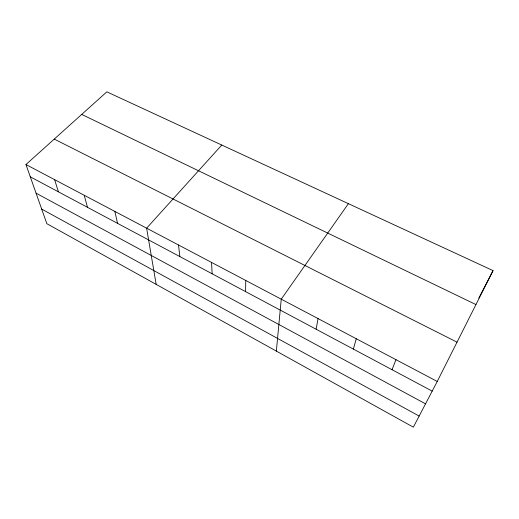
<?xml version="1.0" encoding="UTF-8"?>
<svg xmlns="http://www.w3.org/2000/svg" width="519" height="519" viewBox="0 0 519 519"><rect width="100%" height="100%" fill="white"/><g stroke="black" fill="none" stroke-linecap="round" stroke-linejoin="round"><path stroke-width="0.78" d="M245.578 291.62L245.766 280.468M276.355 351.104L281.246 299.178L348.398 203.662M316.123 329.234L318.056 318.588M353.374 349.092L356.268 338.745M392.033 369.71L395.971 359.68M437.245 381.446L493.05 270.626L106.83 91.837L25.95 164.542L46.84 223.683L413.345 427.163L437.245 381.446L25.95 164.542M478.797 298.12L479.537 296.68M479.906 295.973L493.05 270.626M221.775 145.048L146.624 228.185L156.167 284.38M81.704 114.427L475.955 304.575M54.255 139.098L457.031 342.157M30.29 176.83L432.191 391.118M36.058 193.165L425.541 403.84M41.676 209.073L419.151 416.063M54.599 179.652L58.413 191.822M84.227 195.28L87.477 207.321M114.887 211.447L117.528 223.345M178.517 245.007L179.834 256.568M211.544 262.419L212.135 273.785"/></g></svg>
